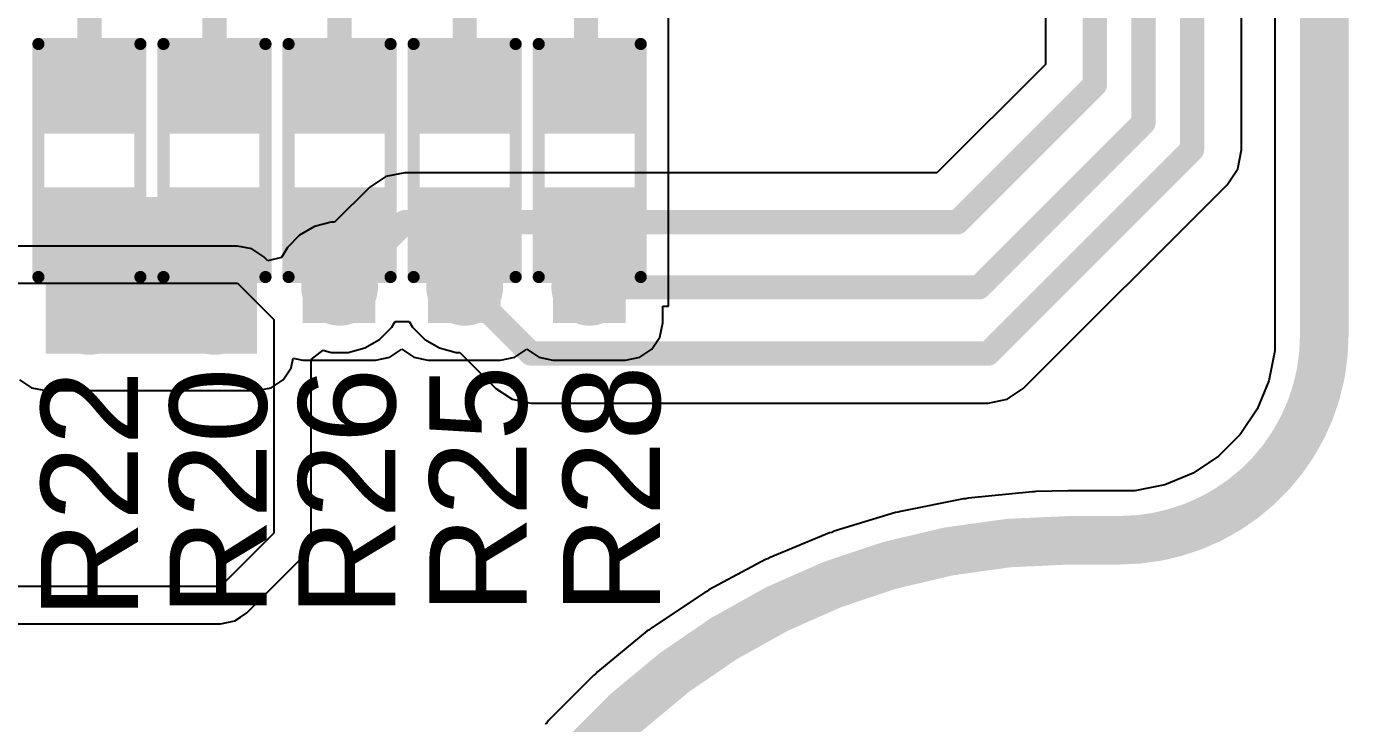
# Model space of a CAD drawing. Header units: millimetres. Extents: x -1.53 to 7.44, y -0.61 to 4.57.
# Drawn here: x 6.511 to 7.055, y 0.676 to 0.963 of the extents above; entities that cross this region are included whole.
import ezdxf

# ---------------------------------------------------------------- set-up
doc = ezdxf.new("R2010")
doc.units = ezdxf.units.MM
doc.header["$MEASUREMENT"] = 0
for name, color, linetype in [('BottomLayer', 5, 'Continuous'), ('BottomSolder', 6, 'Continuous'), ('Mechanical2', 216, 'Continuous'), ('TopLayer', 1, 'Continuous'), ('TopOverlay', 2, 'Continuous'), ('TopPaste', 8, 'Continuous'), ('TopSolder', 216, 'Continuous'), ('ViaHoleLayer', 16, 'Continuous')]:
    doc.layers.add(name, color=color, linetype=linetype)
doc.styles.add('Arial', font='', dxfattribs={"height": 0.2})
doc.styles.get('Arial').set_extended_font_data('Arial')

# ---------------------------------------------------------------- blocks, each defined once
blk = doc.blocks.new('R___0603_105')
at = {"layer": 'TopLayer'}
for points in [[(-0.015, 0.0175), (-0.015, -0.0175), (-0.045, -0.0175), (-0.045, 0.0175)], [(0.045, 0.0175), (0.045, -0.0175), (0.015, -0.0175), (0.015, 0.0175)]]:
    blk.add_hatch(color=1, dxfattribs=at).paths.add_polyline_path(points)
at = {"layer": 'TopPaste'}
for points in [[(-0.015, 0.0175), (-0.015, -0.0175), (-0.045, -0.0175), (-0.045, 0.0175)], [(0.045, 0.0175), (0.045, -0.0175), (0.015, -0.0175), (0.015, 0.0175)]]:
    blk.add_hatch(color=8, dxfattribs=at).paths.add_polyline_path(points)
at = {"layer": 'TopSolder'}
for points in [[(-0.011, 0.0215), (-0.011, -0.0215), (-0.049, -0.0215), (-0.049, 0.0215)], [(0.049, 0.0215), (0.049, -0.0215), (0.011, -0.0215), (0.011, 0.0215)]]:
    blk.add_hatch(color=216, dxfattribs=at).paths.add_polyline_path(points)
at = {"layer": 'TopOverlay', "const_width": 0.005}
for points in [[(0.048, 0.021), (-0.048, 0.021)], [(-0.048, -0.021), (-0.048, 0.021)], [(0.048, -0.021), (0.048, 0.021)], [(0.048, -0.021), (-0.048, -0.021)]]:
    blk.add_lwpolyline(points, dxfattribs=at)
at = {"layer": 'TopOverlay', "const_width": 0.0025}
for points in [[(-0.04925, 0.021, 1), (-0.04675, 0.021, 1)], [(-0.04925, 0.021, 1), (-0.04675, 0.021, 1)], [(0.04675, 0.021, 1), (0.04925, 0.021, 1)], [(0.04675, 0.021, 1), (0.04925, 0.021, 1)], [(-0.04925, -0.021, 1), (-0.04675, -0.021, 1)], [(-0.04925, -0.021, 1), (-0.04675, -0.021, 1)], [(0.04675, -0.021, 1), (0.04925, -0.021, 1)], [(0.04675, -0.021, 1), (0.04925, -0.021, 1)]]:
    blk.add_lwpolyline(points, format="xyb", close=True, dxfattribs=at)
blk = doc.blocks.new('R___0603_107')
at = {"layer": 'TopLayer'}
for points in [[(-0.015, 0.0175), (-0.015, -0.0175), (-0.045, -0.0175), (-0.045, 0.0175)], [(0.045, 0.0175), (0.045, -0.0175), (0.015, -0.0175), (0.015, 0.0175)]]:
    blk.add_hatch(color=1, dxfattribs=at).paths.add_polyline_path(points)
at = {"layer": 'TopPaste'}
for points in [[(-0.015, 0.0175), (-0.015, -0.0175), (-0.045, -0.0175), (-0.045, 0.0175)], [(0.045, 0.0175), (0.045, -0.0175), (0.015, -0.0175), (0.015, 0.0175)]]:
    blk.add_hatch(color=8, dxfattribs=at).paths.add_polyline_path(points)
at = {"layer": 'TopSolder'}
for points in [[(-0.011, 0.0215), (-0.011, -0.0215), (-0.049, -0.0215), (-0.049, 0.0215)], [(0.049, 0.0215), (0.049, -0.0215), (0.011, -0.0215), (0.011, 0.0215)]]:
    blk.add_hatch(color=216, dxfattribs=at).paths.add_polyline_path(points)
at = {"layer": 'TopOverlay', "const_width": 0.005}
for points in [[(-0.048, 0.021), (0.048, 0.021)], [(-0.048, 0.021), (-0.048, -0.021)], [(0.048, 0.021), (0.048, -0.021)], [(-0.048, -0.021), (0.048, -0.021)]]:
    blk.add_lwpolyline(points, dxfattribs=at)
at = {"layer": 'TopOverlay', "const_width": 0.0025}
for points in [[(-0.04925, 0.021, 1), (-0.04675, 0.021, 1)], [(-0.04925, 0.021, 1), (-0.04675, 0.021, 1)], [(0.04675, 0.021, 1), (0.04925, 0.021, 1)], [(0.04675, 0.021, 1), (0.04925, 0.021, 1)], [(-0.04925, -0.021, 1), (-0.04675, -0.021, 1)], [(-0.04925, -0.021, 1), (-0.04675, -0.021, 1)], [(0.04675, -0.021, 1), (0.04925, -0.021, 1)], [(0.04675, -0.021, 1), (0.04925, -0.021, 1)]]:
    blk.add_lwpolyline(points, format="xyb", close=True, dxfattribs=at)
blk = doc.blocks.new('R___0603_108')
at = {"layer": 'TopLayer'}
for points in [[(-0.015, 0.0175), (-0.015, -0.0175), (-0.045, -0.0175), (-0.045, 0.0175)], [(0.045, 0.0175), (0.045, -0.0175), (0.015, -0.0175), (0.015, 0.0175)]]:
    blk.add_hatch(color=1, dxfattribs=at).paths.add_polyline_path(points)
at = {"layer": 'TopPaste'}
for points in [[(-0.015, 0.0175), (-0.015, -0.0175), (-0.045, -0.0175), (-0.045, 0.0175)], [(0.045, 0.0175), (0.045, -0.0175), (0.015, -0.0175), (0.015, 0.0175)]]:
    blk.add_hatch(color=8, dxfattribs=at).paths.add_polyline_path(points)
at = {"layer": 'TopSolder'}
for points in [[(-0.011, 0.0215), (-0.011, -0.0215), (-0.049, -0.0215), (-0.049, 0.0215)], [(0.049, 0.0215), (0.049, -0.0215), (0.011, -0.0215), (0.011, 0.0215)]]:
    blk.add_hatch(color=216, dxfattribs=at).paths.add_polyline_path(points)
at = {"layer": 'TopOverlay', "const_width": 0.005}
for points in [[(-0.048, 0.021), (0.048, 0.021)], [(-0.048, 0.021), (-0.048, -0.021)], [(0.048, 0.021), (0.048, -0.021)], [(-0.048, -0.021), (0.048, -0.021)]]:
    blk.add_lwpolyline(points, dxfattribs=at)
at = {"layer": 'TopOverlay', "const_width": 0.0025}
for points in [[(-0.04925, 0.021, 1), (-0.04675, 0.021, 1)], [(-0.04925, 0.021, 1), (-0.04675, 0.021, 1)], [(0.04675, 0.021, 1), (0.04925, 0.021, 1)], [(0.04675, 0.021, 1), (0.04925, 0.021, 1)], [(-0.04925, -0.021, 1), (-0.04675, -0.021, 1)], [(-0.04925, -0.021, 1), (-0.04675, -0.021, 1)], [(0.04675, -0.021, 1), (0.04925, -0.021, 1)], [(0.04675, -0.021, 1), (0.04925, -0.021, 1)]]:
    blk.add_lwpolyline(points, format="xyb", close=True, dxfattribs=at)
blk = doc.blocks.new('R___0603_111')
at = {"layer": 'TopLayer'}
for points in [[(-0.015, 0.0175), (-0.015, -0.0175), (-0.045, -0.0175), (-0.045, 0.0175)], [(0.045, 0.0175), (0.045, -0.0175), (0.015, -0.0175), (0.015, 0.0175)]]:
    blk.add_hatch(color=1, dxfattribs=at).paths.add_polyline_path(points)
at = {"layer": 'TopPaste'}
for points in [[(-0.015, 0.0175), (-0.015, -0.0175), (-0.045, -0.0175), (-0.045, 0.0175)], [(0.045, 0.0175), (0.045, -0.0175), (0.015, -0.0175), (0.015, 0.0175)]]:
    blk.add_hatch(color=8, dxfattribs=at).paths.add_polyline_path(points)
at = {"layer": 'TopSolder'}
for points in [[(-0.011, 0.0215), (-0.011, -0.0215), (-0.049, -0.0215), (-0.049, 0.0215)], [(0.049, 0.0215), (0.049, -0.0215), (0.011, -0.0215), (0.011, 0.0215)]]:
    blk.add_hatch(color=216, dxfattribs=at).paths.add_polyline_path(points)
at = {"layer": 'TopOverlay', "const_width": 0.005}
for points in [[(0.048, 0.021), (-0.048, 0.021)], [(-0.048, -0.021), (-0.048, 0.021)], [(0.048, -0.021), (0.048, 0.021)], [(0.048, -0.021), (-0.048, -0.021)]]:
    blk.add_lwpolyline(points, dxfattribs=at)
at = {"layer": 'TopOverlay', "const_width": 0.0025}
for points in [[(-0.04925, 0.021, 1), (-0.04675, 0.021, 1)], [(-0.04925, 0.021, 1), (-0.04675, 0.021, 1)], [(0.04675, 0.021, 1), (0.04925, 0.021, 1)], [(0.04675, 0.021, 1), (0.04925, 0.021, 1)], [(-0.04925, -0.021, 1), (-0.04675, -0.021, 1)], [(-0.04925, -0.021, 1), (-0.04675, -0.021, 1)], [(0.04675, -0.021, 1), (0.04925, -0.021, 1)], [(0.04675, -0.021, 1), (0.04925, -0.021, 1)]]:
    blk.add_lwpolyline(points, format="xyb", close=True, dxfattribs=at)
blk = doc.blocks.new('R___0603_113')
at = {"layer": 'TopLayer'}
for points in [[(-0.015, 0.0175), (-0.015, -0.0175), (-0.045, -0.0175), (-0.045, 0.0175)], [(0.045, 0.0175), (0.045, -0.0175), (0.015, -0.0175), (0.015, 0.0175)]]:
    blk.add_hatch(color=1, dxfattribs=at).paths.add_polyline_path(points)
at = {"layer": 'TopPaste'}
for points in [[(-0.015, 0.0175), (-0.015, -0.0175), (-0.045, -0.0175), (-0.045, 0.0175)], [(0.045, 0.0175), (0.045, -0.0175), (0.015, -0.0175), (0.015, 0.0175)]]:
    blk.add_hatch(color=8, dxfattribs=at).paths.add_polyline_path(points)
at = {"layer": 'TopSolder'}
for points in [[(-0.011, 0.0215), (-0.011, -0.0215), (-0.049, -0.0215), (-0.049, 0.0215)], [(0.049, 0.0215), (0.049, -0.0215), (0.011, -0.0215), (0.011, 0.0215)]]:
    blk.add_hatch(color=216, dxfattribs=at).paths.add_polyline_path(points)
at = {"layer": 'TopOverlay', "const_width": 0.005}
for points in [[(0.048, 0.021), (-0.048, 0.021)], [(-0.048, -0.021), (-0.048, 0.021)], [(0.048, -0.021), (0.048, 0.021)], [(0.048, -0.021), (-0.048, -0.021)]]:
    blk.add_lwpolyline(points, dxfattribs=at)
at = {"layer": 'TopOverlay', "const_width": 0.0025}
for points in [[(-0.04925, 0.021, 1), (-0.04675, 0.021, 1)], [(-0.04925, 0.021, 1), (-0.04675, 0.021, 1)], [(0.04675, 0.021, 1), (0.04925, 0.021, 1)], [(0.04675, 0.021, 1), (0.04925, 0.021, 1)], [(-0.04925, -0.021, 1), (-0.04675, -0.021, 1)], [(-0.04925, -0.021, 1), (-0.04675, -0.021, 1)], [(0.04675, -0.021, 1), (0.04925, -0.021, 1)], [(0.04675, -0.021, 1), (0.04925, -0.021, 1)]]:
    blk.add_lwpolyline(points, format="xyb", close=True, dxfattribs=at)

msp = doc.modelspace()

# ---------------------------------------------------------------- hatches: boundary and pattern name
at = {"layer": 'BottomLayer'}
h = msp.add_hatch(color=5, dxfattribs=at)
edge = h.paths.add_edge_path()
edge.add_arc((6.64001, 0.85529), 0.01181, 0, 360)
h = msp.add_hatch(color=5, dxfattribs=at)
edge = h.paths.add_edge_path()
edge.add_arc((6.69151, 0.85529), 0.01181, 0, 360)
h = msp.add_hatch(color=5, dxfattribs=at)
edge = h.paths.add_edge_path()
edge.add_arc((6.74301, 0.85529), 0.01181, 0, 360)
h = msp.add_hatch(color=5, dxfattribs=at)
edge = h.paths.add_edge_path()
edge.add_arc((6.53701, 0.84329), 0.01181, 0, 360)
h = msp.add_hatch(color=5, dxfattribs=at)
edge = h.paths.add_edge_path()
edge.add_arc((6.58851, 0.84329), 0.01181, 0, 360)
at = {"layer": 'BottomSolder'}
h = msp.add_hatch(color=6, dxfattribs=at)
edge = h.paths.add_edge_path()
edge.add_arc((6.64001, 0.85529), 0.01581, 0, 360)
h = msp.add_hatch(color=6, dxfattribs=at)
edge = h.paths.add_edge_path()
edge.add_arc((6.69151, 0.85529), 0.01581, 0, 360)
h = msp.add_hatch(color=6, dxfattribs=at)
edge = h.paths.add_edge_path()
edge.add_arc((6.74301, 0.85529), 0.01581, 0, 360)
h = msp.add_hatch(color=6, dxfattribs=at)
edge = h.paths.add_edge_path()
edge.add_arc((6.53701, 0.84329), 0.01581, 0, 360)
h = msp.add_hatch(color=6, dxfattribs=at)
edge = h.paths.add_edge_path()
edge.add_arc((6.58851, 0.84329), 0.01581, 0, 360)
at = {"layer": 'TopLayer'}
for points in [[(6.519, 0.828), (6.606, 0.828), (6.606, 0.89253), (6.519, 0.89253)], [(6.62487, 0.88934), (6.62487, 0.84064), (6.65479, 0.84064), (6.65479, 0.88934)], [(6.67637, 0.88934), (6.67637, 0.84064), (6.70629, 0.84064), (6.70629, 0.88934)], [(6.72787, 0.88934), (6.72787, 0.84064), (6.75779, 0.84064), (6.75779, 0.88934)], [(6.52512, 0.87753), (6.52512, 0.85529), (6.54886, 0.85529), (6.54886, 0.87753)], [(6.62812, 0.87753), (6.62812, 0.85529), (6.65186, 0.85529), (6.65186, 0.87753)], [(6.67962, 0.87753), (6.67962, 0.85529), (6.70336, 0.85529), (6.70336, 0.87753)], [(6.73112, 0.87753), (6.73112, 0.85529), (6.75486, 0.85529), (6.75486, 0.87753)]]:
    msp.add_hatch(color=1, dxfattribs=at).paths.add_polyline_path(points)
h = msp.add_hatch(color=1, dxfattribs=at)
edge = h.paths.add_edge_path()
edge.add_arc((6.64001, 0.85529), 0.01181, 0, 360)
h = msp.add_hatch(color=1, dxfattribs=at)
edge = h.paths.add_edge_path()
edge.add_arc((6.69151, 0.85529), 0.01181, 0, 360)
h = msp.add_hatch(color=1, dxfattribs=at)
edge = h.paths.add_edge_path()
edge.add_arc((6.74301, 0.85529), 0.01181, 0, 360)
h = msp.add_hatch(color=1, dxfattribs=at)
edge = h.paths.add_edge_path()
edge.add_arc((6.53701, 0.84329), 0.01181, 0, 360)
h = msp.add_hatch(color=1, dxfattribs=at)
edge = h.paths.add_edge_path()
edge.add_arc((6.58851, 0.84329), 0.01181, 0, 360)
at = {"layer": 'TopSolder'}
h = msp.add_hatch(color=216, dxfattribs=at)
edge = h.paths.add_edge_path()
edge.add_arc((6.64001, 0.85529), 0.01581, 0, 360)
h = msp.add_hatch(color=216, dxfattribs=at)
edge = h.paths.add_edge_path()
edge.add_arc((6.69151, 0.85529), 0.01581, 0, 360)
h = msp.add_hatch(color=216, dxfattribs=at)
edge = h.paths.add_edge_path()
edge.add_arc((6.74301, 0.85529), 0.01581, 0, 360)
h = msp.add_hatch(color=216, dxfattribs=at)
edge = h.paths.add_edge_path()
edge.add_arc((6.53701, 0.84329), 0.01581, 0, 360)
h = msp.add_hatch(color=216, dxfattribs=at)
edge = h.paths.add_edge_path()
edge.add_arc((6.58851, 0.84329), 0.01581, 0, 360)
at = {"layer": 'ViaHoleLayer'}
h = msp.add_hatch(color=16, dxfattribs=at)
edge = h.paths.add_edge_path()
edge.add_arc((6.64001, 0.85529), 0.00591, 0, 360)
h = msp.add_hatch(color=16, dxfattribs=at)
edge = h.paths.add_edge_path()
edge.add_arc((6.69151, 0.85529), 0.00591, 0, 360)
h = msp.add_hatch(color=16, dxfattribs=at)
edge = h.paths.add_edge_path()
edge.add_arc((6.74301, 0.85529), 0.00591, 0, 360)
h = msp.add_hatch(color=16, dxfattribs=at)
edge = h.paths.add_edge_path()
edge.add_arc((6.53701, 0.84329), 0.00591, 0, 360)
h = msp.add_hatch(color=16, dxfattribs=at)
edge = h.paths.add_edge_path()
edge.add_arc((6.58851, 0.84329), 0.00591, 0, 360)

# ---------------------------------------------------------------- linework, layer by layer
at = {"layer": 'BottomLayer'}
for p, q in [((6.93061, 1.53961), (6.93061, 0.94714)), ((7.02505, 1.38519), (7.02504, 0.83539)), ((7.01139, 0.91197), (7.01139, 1.38191)), ((6.93061, 0.94714), (6.88596, 0.90249)), ((7.00984, 0.90416), (7.01139, 0.91197)), ((7.00542, 0.89755), (7.00984, 0.90416)), ((6.65902, 0.90094), (6.6524, 0.89652)), ((6.66682, 0.90249), (6.65902, 0.90094)), ((6.88596, 0.90249), (6.66682, 0.90249)), ((6.6524, 0.89652), (6.63798, 0.8821)), ((6.92145, 0.81358), (7.00542, 0.89755)), ((6.63648, 0.8821), (6.62966, 0.88028)), ((6.63798, 0.8821), (6.63648, 0.8821)), ((6.62355, 0.87675), (6.61856, 0.87175)), ((6.62966, 0.88028), (6.62355, 0.87675)), ((6.598, 0.87229), (6.06529, 0.87229)), ((6.60385, 0.87113), (6.598, 0.87229)), ((6.60882, 0.86781), (6.60385, 0.87113)), ((6.60385, 0.87113), (6.60385, 0.87113)), ((6.61856, 0.87175), (6.61614, 0.86756)), ((6.61044, 0.86619), (6.60882, 0.86781)), ((6.61614, 0.86756), (6.61044, 0.86619)), ((6.05, 0.857), (6.598, 0.857)), ((6.598, 0.857), (6.613, 0.842)), ((6.613, 0.842), (6.613, 0.754)), ((6.65647, 0.83384), (6.66147, 0.83883)), ((6.66147, 0.83883), (6.66288, 0.84127)), ((6.66288, 0.84127), (6.66865, 0.84127)), ((6.66865, 0.84127), (6.67006, 0.83883)), ((6.67006, 0.83883), (6.67505, 0.83384)), ((6.65036, 0.83031), (6.65647, 0.83384)), ((6.67505, 0.83384), (6.68116, 0.83031)), ((7.02504, 0.83539), (7.02505, 0.82909)), ((6.62829, 0.82554), (6.63329, 0.82933)), ((6.63329, 0.82933), (6.63648, 0.82848)), ((6.63648, 0.82848), (6.64354, 0.82848)), ((6.64354, 0.82848), (6.65036, 0.83031)), ((6.68116, 0.83031), (6.68798, 0.82848)), ((6.68798, 0.82848), (6.68949, 0.82848)), ((6.68949, 0.82848), (6.70438, 0.81358)), ((7.02505, 0.82909), (7.02259, 0.81674)), ((6.62829, 0.754), (6.62829, 0.82554)), ((7.02259, 0.81674), (7.01777, 0.80511)), ((6.70438, 0.81358), (6.711, 0.80916)), ((6.91484, 0.80916), (6.92145, 0.81358)), ((6.711, 0.80916), (6.7188, 0.80761)), ((6.7188, 0.80761), (6.90703, 0.80761)), ((6.90703, 0.80761), (6.91484, 0.80916)), ((7.01777, 0.80511), (7.01078, 0.79465)), ((7.01078, 0.79465), (7.00188, 0.78574)), ((7.00188, 0.78574), (6.99141, 0.77875)), ((6.99141, 0.77875), (6.97978, 0.77393)), ((6.97978, 0.77393), (6.96743, 0.77148)), ((6.89689, 0.76816), (6.8709, 0.76299)), ((6.8979, 0.76816), (6.89689, 0.76816)), ((6.89887, 0.76845), (6.8979, 0.76816)), ((6.92524, 0.77105), (6.89887, 0.76845)), ((6.92599, 0.77098), (6.92524, 0.77105)), ((6.92674, 0.77114), (6.92599, 0.77098)), ((6.93999, 0.77147), (6.92674, 0.77114)), ((6.94024, 0.77143), (6.93999, 0.77147)), ((6.94049, 0.77148), (6.94024, 0.77143)), ((6.96743, 0.77148), (6.94049, 0.77148)), ((6.86896, 0.76251), (6.8436, 0.75481)), ((6.86996, 0.7626), (6.86896, 0.76251)), ((6.8709, 0.76299), (6.86996, 0.7626)), ((6.613, 0.754), (6.591, 0.732)), ((6.62713, 0.74815), (6.62829, 0.754)), ((6.62829, 0.754), (6.62829, 0.754)), ((6.62829, 0.754), (6.62829, 0.754)), ((6.84171, 0.75414), (6.81723, 0.744)), ((6.84271, 0.75434), (6.84171, 0.75414)), ((6.8436, 0.75481), (6.84271, 0.75434)), ((6.62381, 0.74318), (6.62713, 0.74815)), ((6.62713, 0.74815), (6.62713, 0.74815)), ((6.62713, 0.74815), (6.62713, 0.74815)), ((6.60181, 0.72119), (6.62381, 0.74318)), ((6.62381, 0.74318), (6.62381, 0.74318)), ((6.81542, 0.74314), (6.79205, 0.73065)), ((6.81639, 0.74344), (6.81542, 0.74314)), ((6.81723, 0.744), (6.81639, 0.74344)), ((6.591, 0.732), (6.15585, 0.732)), ((6.79033, 0.72962), (6.7683, 0.7149)), ((6.79127, 0.73001), (6.79033, 0.72962)), ((6.79205, 0.73065), (6.79127, 0.73001)), ((6.59685, 0.71787), (6.59915, 0.71941)), ((6.59915, 0.71941), (6.60181, 0.72119)), ((6.15585, 0.71671), (6.591, 0.71671)), ((6.591, 0.71671), (6.59685, 0.71787)), ((6.59685, 0.71787), (6.59685, 0.71787)), ((6.59685, 0.71787), (6.59685, 0.71787)), ((6.76669, 0.71371), (6.74621, 0.6969)), ((6.76759, 0.71418), (6.76669, 0.71371)), ((6.7683, 0.7149), (6.76759, 0.71418)), ((6.74621, 0.6969), (6.74557, 0.69611)), ((6.74473, 0.69555), (6.72599, 0.67681)), ((6.74557, 0.69611), (6.74473, 0.69555)), ((6.72543, 0.67597), (6.72465, 0.67533)), ((6.72599, 0.67681), (6.72543, 0.67597))]:
    msp.add_line(p, q, dxfattribs=at)
at = {"layer": 'BottomLayer', "const_width": 0.01}
for points in [[(6.991, 0.91197), (6.991, 2.09)], [(6.971, 0.923), (6.971, 1.796)], [(6.951, 0.9387), (6.951, 1.54806)], [(6.8944, 0.8821), (6.951, 0.9387)], [(6.90329, 0.85529), (6.971, 0.923)], [(6.90703, 0.828), (6.991, 0.91197)], [(6.64001, 0.85529), (6.66682, 0.8821)], [(6.66682, 0.8821), (6.8944, 0.8821)], [(6.69151, 0.85529), (6.7188, 0.828)], [(6.74301, 0.85529), (6.90329, 0.85529)], [(6.7188, 0.828), (6.90703, 0.828)]]:
    msp.add_lwpolyline(points, dxfattribs=at)
at = {"layer": 'BottomLayer', "const_width": 0.005}
for points in [[(6.9485, 0.9387, 1), (6.9535, 0.9387, 1)], [(6.9485, 0.9387, 1), (6.9535, 0.9387, 1)], [(6.9685, 0.923, 1), (6.9735, 0.923, 1)], [(6.9685, 0.923, 1), (6.9735, 0.923, 1)], [(6.9885, 0.91197, 1), (6.9935, 0.91197, 1)], [(6.9885, 0.91197, 1), (6.9935, 0.91197, 1)], [(6.66432, 0.8821, 1), (6.66932, 0.8821, 1)], [(6.66432, 0.8821, 1), (6.66932, 0.8821, 1)], [(6.8919, 0.8821, 1), (6.8969, 0.8821, 1)], [(6.8919, 0.8821, 1), (6.8969, 0.8821, 1)], [(6.63751, 0.85529, 1), (6.64251, 0.85529, 1)], [(6.68901, 0.85529, 1), (6.69401, 0.85529, 1)], [(6.74051, 0.85529, 1), (6.74551, 0.85529, 1)], [(6.90079, 0.85529, 1), (6.90579, 0.85529, 1)], [(6.90079, 0.85529, 1), (6.90579, 0.85529, 1)], [(6.7163, 0.828, 1), (6.7213, 0.828, 1)], [(6.7163, 0.828, 1), (6.7213, 0.828, 1)], [(6.90453, 0.828, 1), (6.90953, 0.828, 1)], [(6.90453, 0.828, 1), (6.90953, 0.828, 1)]]:
    msp.add_lwpolyline(points, format="xyb", close=True, dxfattribs=at)
at = {"layer": 'Mechanical2', "const_width": 0.02}
for points in [[(7.04544, 0.83539), (7.04544, 4.17154)], [(6.94049, 0.75108), (6.96114, 0.75108)]]:
    msp.add_lwpolyline(points, dxfattribs=at)
for points in [[(7.04544, 0.83539, -0.414214), (6.96114, 0.75108)], [(6.67046, 0.48105, -0.414214), (6.94049, 0.75108)]]:
    msp.add_lwpolyline(points, format="xyb", dxfattribs=at)
at = {"layer": 'Mechanical2', "const_width": 0.01}
for points in [[(7.04044, 0.83539, 1), (7.05044, 0.83539, 1)], [(7.04044, 0.83539, 1), (7.05044, 0.83539, 1)], [(6.93549, 0.75108, 1), (6.94549, 0.75108, 1)], [(6.93549, 0.75108, 1), (6.94549, 0.75108, 1)], [(6.95614, 0.75108, 1), (6.96614, 0.75108, 1)], [(6.95614, 0.75108, 1), (6.96614, 0.75108, 1)]]:
    msp.add_lwpolyline(points, format="xyb", close=True, dxfattribs=at)
at = {"layer": 'TopLayer'}
for p, q in [((7.02505, 1.329), (7.02504, 0.83539)), ((6.7755, 0.90753), (6.7755, 0.96753)), ((6.7755, 0.84753), (6.7755, 0.90753)), ((6.77308, 0.84064), (6.77308, 0.84753)), ((6.77308, 0.84753), (6.7755, 0.84753)), ((6.77192, 0.83479), (6.77308, 0.84064)), ((6.7686, 0.82982), (6.77192, 0.83479)), ((7.02504, 0.83539), (7.02505, 0.82909)), ((6.66064, 0.82651), (6.66558, 0.82981)), ((6.66558, 0.82981), (6.67052, 0.82651)), ((6.71214, 0.82651), (6.71708, 0.82981)), ((6.71708, 0.82981), (6.72202, 0.82651)), ((6.76364, 0.82651), (6.7686, 0.82982)), ((7.02505, 0.82909), (7.02259, 0.81674)), ((6.61681, 0.81719), (6.62013, 0.82215)), ((6.62013, 0.82215), (6.62092, 0.82613)), ((6.62092, 0.82613), (6.62487, 0.82534)), ((6.62487, 0.82534), (6.65479, 0.82534)), ((6.65479, 0.82534), (6.66064, 0.82651)), ((6.67052, 0.82651), (6.67637, 0.82534)), ((6.67637, 0.82534), (6.70629, 0.82534)), ((6.70629, 0.82534), (6.71214, 0.82651)), ((6.72202, 0.82651), (6.72787, 0.82534)), ((6.72787, 0.82534), (6.75779, 0.82534)), ((6.75779, 0.82534), (6.76364, 0.82651)), ((6.50819, 0.81719), (6.51315, 0.81387)), ((6.61185, 0.81387), (6.61681, 0.81719)), ((7.02259, 0.81674), (7.01777, 0.80511)), ((6.51315, 0.81387), (6.519, 0.81271)), ((6.519, 0.81271), (6.606, 0.81271)), ((6.606, 0.81271), (6.61185, 0.81387)), ((7.01777, 0.80511), (7.01078, 0.79465)), ((7.01078, 0.79465), (7.00188, 0.78574)), ((7.00188, 0.78574), (6.99141, 0.77875)), ((6.99141, 0.77875), (6.97978, 0.77393)), ((6.97978, 0.77393), (6.96743, 0.77148)), ((6.89689, 0.76816), (6.8709, 0.76299)), ((6.8979, 0.76816), (6.89689, 0.76816)), ((6.89887, 0.76845), (6.8979, 0.76816)), ((6.92524, 0.77105), (6.89887, 0.76845)), ((6.92599, 0.77098), (6.92524, 0.77105)), ((6.92674, 0.77114), (6.92599, 0.77098)), ((6.93999, 0.77147), (6.92674, 0.77114)), ((6.94024, 0.77143), (6.93999, 0.77147)), ((6.94049, 0.77148), (6.94024, 0.77143)), ((6.96743, 0.77148), (6.94049, 0.77148)), ((6.86896, 0.76251), (6.8436, 0.75481)), ((6.86996, 0.7626), (6.86896, 0.76251)), ((6.8709, 0.76299), (6.86996, 0.7626)), ((6.84171, 0.75414), (6.81723, 0.744)), ((6.84271, 0.75434), (6.84171, 0.75414)), ((6.8436, 0.75481), (6.84271, 0.75434)), ((6.81542, 0.74314), (6.79205, 0.73065)), ((6.81639, 0.74344), (6.81542, 0.74314)), ((6.81723, 0.744), (6.81639, 0.74344)), ((6.79033, 0.72962), (6.7683, 0.7149)), ((6.79127, 0.73001), (6.79033, 0.72962)), ((6.79205, 0.73065), (6.79127, 0.73001)), ((6.76669, 0.71371), (6.74621, 0.6969)), ((6.76759, 0.71418), (6.76669, 0.71371)), ((6.7683, 0.7149), (6.76759, 0.71418)), ((6.74621, 0.6969), (6.74557, 0.69611)), ((6.74473, 0.69555), (6.72599, 0.67681)), ((6.74557, 0.69611), (6.74473, 0.69555)), ((6.72543, 0.67597), (6.72465, 0.67533)), ((6.72599, 0.67681), (6.72543, 0.67597))]:
    msp.add_line(p, q, dxfattribs=at)
at = {"layer": 'TopLayer', "const_width": 0.01}
for points in [[(6.537, 0.93804), (6.537, 1.145)], [(6.5885, 0.93804), (6.5885, 1.10675)], [(6.64, 0.93753), (6.64, 1.06262)], [(6.6915, 0.93753), (6.6915, 1.03612)], [(6.74147, 0.93906), (6.74147, 0.994)], [(6.74147, 0.93804), (6.74147, 0.93906)], [(6.74147, 0.93906), (6.743, 0.93753)]]:
    msp.add_lwpolyline(points, dxfattribs=at)
at = {"layer": 'TopLayer', "const_width": 0.005}
for points in [[(6.5345, 0.93804, 1), (6.5395, 0.93804, 1)], [(6.586, 0.93804, 1), (6.591, 0.93804, 1)], [(6.6375, 0.93753, 1), (6.6425, 0.93753, 1)], [(6.689, 0.93753, 1), (6.694, 0.93753, 1)], [(6.73897, 0.93906, 1), (6.74397, 0.93906, 1)], [(6.73897, 0.93906, 1), (6.74397, 0.93906, 1)], [(6.73897, 0.93906, 1), (6.74397, 0.93906, 1)], [(6.73897, 0.93804, 1), (6.74397, 0.93804, 1)], [(6.7405, 0.93753, 1), (6.7455, 0.93753, 1)]]:
    msp.add_lwpolyline(points, format="xyb", close=True, dxfattribs=at)

# ---------------------------------------------------------------- block references
for name, p, rotation in [('R___0603_111', (6.537, 0.90753), 270), ('R___0603_113', (6.5885, 0.90753), 270), ('R___0603_107', (6.64, 0.90753), 90), ('R___0603_108', (6.6915, 0.90753), 90), ('R___0603_105', (6.743, 0.90753), 270)]:
    msp.add_blockref(name, p, dxfattribs=dict(rotation=rotation))

# ---------------------------------------------------------------- texts
at = {"layer": 'TopOverlay', "style": 'Arial'}
for s, p in [('R22', (6.55701, 0.71868)), ('R20', (6.60999, 0.71968)), ('R26', (6.66299, 0.71968)), ('R25', (6.71699, 0.72068)), ('R28', (6.77199, 0.72068))]:
    msp.add_text(s, height=0.04, rotation=90, dxfattribs=at).set_placement(p)

doc.saveas('drawing.dxf')
